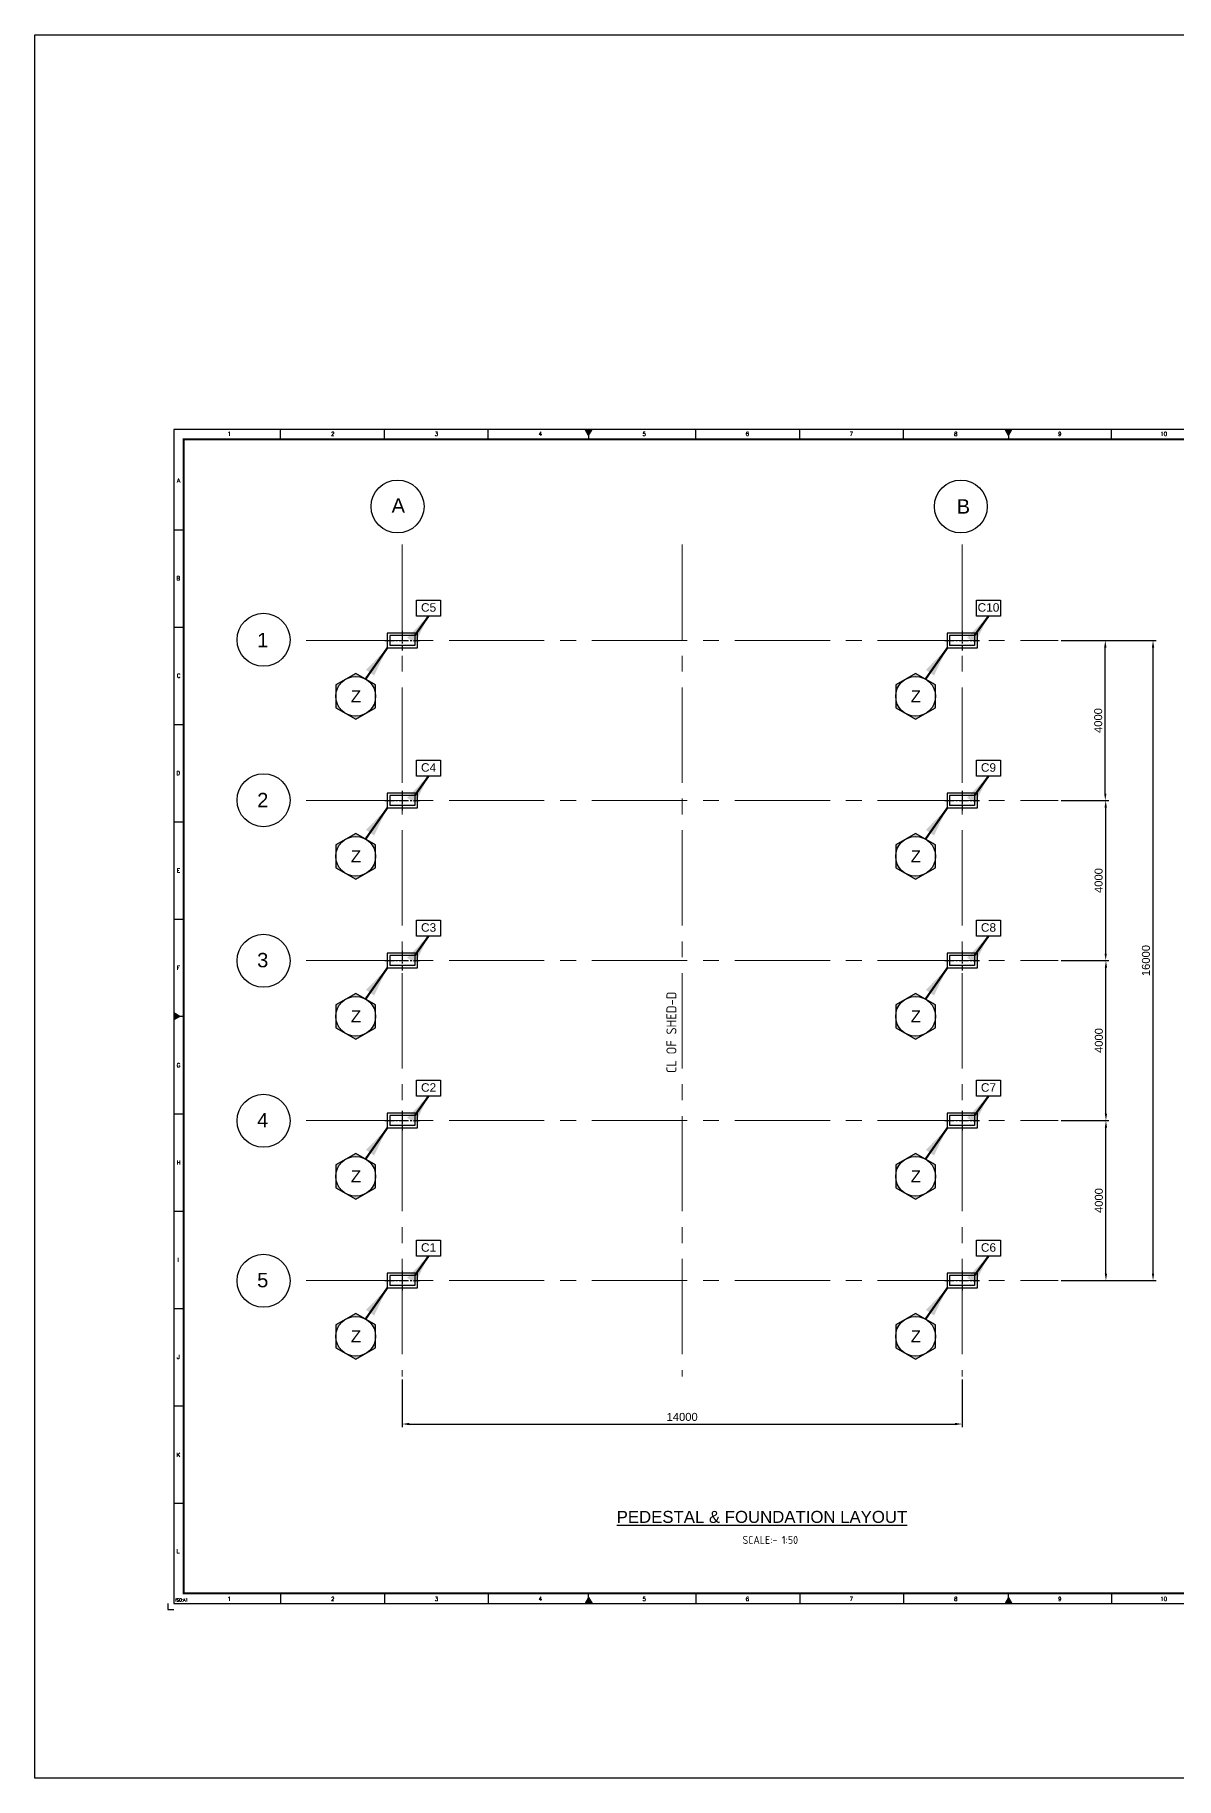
# Model space of a CAD drawing. Header units: millimetres. Extents: x -66 to 3621, y -1 to 3307.
# Drawn here: x -66 to 504, y 1737 to 2609 of the extents above; entities that cross this region are included whole.
import ezdxf
from ezdxf.enums import TextEntityAlignment as Align

# ---------------------------------------------------------------- set-up
doc = ezdxf.new("R2010")
doc.units = ezdxf.units.MM
doc.linetypes.add('CENTER2', pattern=[28.575, 19.05, -3.175, 3.175, -3.175])
doc.layers.add('BORDER', color=6, linetype='Continuous')
doc.styles.add('ACISOTS', font='isocp.shx')
doc.styles.add('ROMANS', font='romans.shx', dxfattribs={"width": 0.8})
doc.styles.get("Standard").update_dxf_attribs({"font": 'arial.ttf'})
doc.dimstyles.new('ISO-25', dxfattribs={"dimtxt": 4, "dimasz": 3.5, "dimexe": 1.5, "dimexo": 1.5, "dimgap": 1.5, "dimtad": 1, "dimtxsty": 'Standard', "dimcen": 0, "dimadec": 0, "dimazin": 0, "dimtfac": 1, "dimtmove": 0, "dimatfit": 3, "dimfxl": 1, "dimarcsym": 0})

# ---------------------------------------------------------------- blocks, each defined once
blk = doc.blocks.new('A1B')
at = {"layer": 'BORDER', "color": 1}
for p, q in [((56.44, 585), (56.44, 590)), ((56.44, 585), (56.44, 590)), ((108.38, 585), (108.38, 590)), ((108.38, 585), (108.38, 590)), ((160.31, 585), (160.31, 590)), ((160.31, 585), (160.31, 590)), ((264.19, 585), (264.19, 590)), ((316.12, 585), (316.12, 590)), ((368.06, 585), (368.06, 590)), ((471.94, 585), (471.94, 590)), ((3, 539.83), (8, 539.83)), ((3, 491.17), (8, 491.17)), ((3, 442.5), (8, 442.5)), ((3, 393.84), (8, 393.84)), ((3, 345.17), (8, 345.17)), ((3, 247.84), (8, 247.84)), ((3, 199.17), (8, 199.17)), ((3, 150.51), (8, 150.51)), ((3, 101.84), (8, 101.84)), ((3, 53.17), (8, 53.17)), ((56.44, 8), (56.44, 3)), ((108.38, 8), (108.38, 3)), ((160.31, 8), (160.31, 3)), ((264.19, 8), (264.19, 3)), ((316.12, 8), (316.12, 3)), ((368.06, 8), (368.06, 3)), ((471.94, 8), (471.94, 3))]:
    blk.add_line(p, q, dxfattribs=at)
at = {"layer": 'BORDER'}
for p, q in [((210.5, 587), (208.77, 590)), ((210.5, 590), (210.5, 585)), ((210.5, 587), (212.23, 590)), ((210.5, 588), (210.5, 585)), ((210.5, 588), (210.5, 585)), ((420.5, 587), (418.77, 590)), ((420.5, 590), (420.5, 585)), ((420.5, 587), (422.23, 590)), ((420.5, 588), (420.5, 585)), ((6, 296.5), (3, 298.23)), ((8, 296.5), (3, 296.5)), ((6, 296.5), (3, 294.77)), ((210.5, 6), (208.77, 3)), ((210.5, 5), (210.5, 8)), ((210.5, 5), (210.5, 8)), ((210.5, 3), (210.5, 8)), ((210.5, 6), (212.23, 3)), ((420.5, 6), (418.77, 3)), ((420.5, 5), (420.5, 8)), ((420.5, 3), (420.5, 8)), ((420.5, 6), (422.23, 3))]:
    blk.add_line(p, q, dxfattribs=at)
blk.add_lwpolyline([(837, 3), (837, 590), (3, 590), (3, 3)], close=True, dxfattribs=at)
at = {"layer": 'BORDER', "const_width": 1}
blk.add_lwpolyline([(8, 8), (832, 8), (832, 585), (8, 585)], close=True, dxfattribs=at)
at = {"layer": 'BORDER', "color": 1}
blk.add_lwpolyline([(0, 3), (0, 0), (3, 0)], dxfattribs=at)
at = {"layer": 'BORDER'}
for points in [[(212.23, 590), (208.77, 590), (210.5, 587)], [(422.23, 590), (418.77, 590), (420.5, 587)], [(3, 298.23), (3, 294.77), (6, 296.5)], [(212.23, 3), (208.77, 3), (210.5, 6)], [(422.23, 3), (418.77, 3), (420.5, 6)]]:
    blk.add_solid(points, dxfattribs=at)
at = {"layer": 'BORDER', "color": 1, "style": 'ROMANS'}
for s, height, p in [('1', 2, (30.81, 586.75)), ('2', 2, (82.56, 586.75)), ('3', 2, (134.41, 586.75)), ('4', 2, (186.37, 586.75)), ('5', 2, (238.32, 586.75)), ('6', 2, (289.89, 586.75)), ('7', 2, (341.88, 586.75)), ('8', 2, (394.13, 586.75)), ('9', 2, (446.1, 586.75)), ('10', 2, (498.13, 586.75)), ('A', 2, (5.48, 563.52)), ('B', 2, (5.35, 514.55)), ('C', 2, (5.49, 465.84)), ('D', 2, (5.25, 417.17)), ('E', 2, (5.39, 368.4)), ('F', 2, (5.34, 319.81)), ('G', 2, (5.44, 271.07)), ('H', 2, (5.43, 222.46)), ('I', 2, (5.31, 173.82)), ('J', 2, (5.33, 125.23)), ('K', 2, (5.38, 76.36)), ('L', 2, (5.2, 28.07)), ('ISO:A1', 1.5, (7.03, 4)), ('1', 2, (30.81, 4.25)), ('2', 2, (82.56, 4.25)), ('3', 2, (134.41, 4.25)), ('4', 2, (186.37, 4.25)), ('5', 2, (238.32, 4.25)), ('6', 2, (289.89, 4.25)), ('7', 2, (341.88, 4.25)), ('8', 2, (394.13, 4.25)), ('9', 2, (446.1, 4.25)), ('10', 2, (498.13, 4.25))]:
    blk.add_text(s, height=height, dxfattribs=at).set_placement(p, align=Align.CENTER)
blk = doc.blocks.new('A$7E96BF1438F6')
at = {"color": 3, "linetype": 'CENTER2'}
for p, q in [((34.8, 39.5), (34.8, 0)), ((0, 19.8), (69.5, 19.8))]:
    blk.add_line(p, q, dxfattribs=at)
for p, q in [((64.8, 34.8), (4.8, 34.8)), ((4.8, 34.8), (4.8, 4.8)), ((64.8, 4.8), (4.8, 4.8)), ((59.8, 29.8), (9.8, 29.8)), ((9.8, 29.8), (9.8, 9.8)), ((59.8, 9.8), (9.8, 9.8)), ((59.8, 29.8), (59.8, 9.8)), ((64.8, 34.8), (64.8, 4.8))]:
    blk.add_line(p, q)
blk = doc.blocks.new('*D5990')
at = {"color": 0, "lineweight": -2}
for p, q in [((446.79, 2066.15), (470.72, 2066.15)), ((469.22, 1989.65), (469.22, 2062.65)), ((446.79, 1986.15), (470.72, 1986.15))]:
    blk.add_line(p, q, dxfattribs=at)
at = {"color": 0}
for points in [[(469.81, 2062.65), (468.64, 2062.65), (469.22, 2066.15)], [(468.64, 1989.65), (469.81, 1989.65), (469.22, 1986.15)]]:
    blk.add_solid(points, dxfattribs=at)
at = {"layer": 'Defpoints', "color": 0}
for p in [(445.29, 2066.15), (469.22, 2066.15), (445.29, 1986.15)]:
    blk.add_point(p, dxfattribs=at)
at = {"color": 0, "insert": (465.68, 2026.15), "char_height": 4, "attachment_point": 5, "rotation": 90}
blk.add_mtext('4000', dxfattribs=at)
blk = doc.blocks.new('*D5991')
at = {"color": 0, "lineweight": -2}
for p, q in [((446.79, 2146.15), (470.72, 2146.15)), ((469.22, 2069.65), (469.22, 2142.65)), ((446.79, 2066.15), (470.72, 2066.15))]:
    blk.add_line(p, q, dxfattribs=at)
at = {"color": 0}
for points in [[(469.81, 2142.65), (468.64, 2142.65), (469.22, 2146.15)], [(468.64, 2069.65), (469.81, 2069.65), (469.22, 2066.15)]]:
    blk.add_solid(points, dxfattribs=at)
at = {"layer": 'Defpoints', "color": 0}
for p in [(445.29, 2146.15), (469.22, 2146.15), (445.29, 2066.15)]:
    blk.add_point(p, dxfattribs=at)
at = {"color": 0, "insert": (465.68, 2106.15), "char_height": 4, "attachment_point": 5, "rotation": 90}
blk.add_mtext('4000', dxfattribs=at)
blk = doc.blocks.new('*D5992')
at = {"color": 0, "lineweight": -2}
for p, q in [((446.79, 2226.15), (470.6, 2226.15)), ((469.1, 2149.65), (469.1, 2222.65)), ((446.79, 2146.15), (470.6, 2146.15))]:
    blk.add_line(p, q, dxfattribs=at)
at = {"color": 0}
for points in [[(469.68, 2222.65), (468.52, 2222.65), (469.1, 2226.15)], [(468.52, 2149.65), (469.68, 2149.65), (469.1, 2146.15)]]:
    blk.add_solid(points, dxfattribs=at)
at = {"layer": 'Defpoints', "color": 0}
for p in [(445.29, 2226.15), (469.1, 2226.15), (445.29, 2146.15)]:
    blk.add_point(p, dxfattribs=at)
at = {"color": 0, "insert": (465.56, 2186.15), "char_height": 4, "attachment_point": 5, "rotation": 90}
blk.add_mtext('4000', dxfattribs=at)
blk = doc.blocks.new('*D5993')
at = {"color": 0, "lineweight": -2}
for p, q in [((446.79, 2306.15), (470.41, 2306.15)), ((468.91, 2229.65), (468.91, 2302.65)), ((446.79, 2226.15), (470.41, 2226.15))]:
    blk.add_line(p, q, dxfattribs=at)
at = {"color": 0}
for points in [[(469.49, 2302.65), (468.33, 2302.65), (468.91, 2306.15)], [(468.33, 2229.65), (469.49, 2229.65), (468.91, 2226.15)]]:
    blk.add_solid(points, dxfattribs=at)
at = {"layer": 'Defpoints', "color": 0}
for p in [(445.29, 2306.15), (468.91, 2306.15), (445.29, 2226.15)]:
    blk.add_point(p, dxfattribs=at)
at = {"color": 0, "insert": (465.37, 2266.15), "char_height": 4, "attachment_point": 5, "rotation": 90}
blk.add_mtext('4000', dxfattribs=at)
blk = doc.blocks.new('*D5994')
at = {"color": 0, "lineweight": -2}
for p, q in [((117.29, 1936.65), (117.29, 1912.93)), ((397.29, 1936.65), (397.29, 1912.93)), ((120.79, 1914.43), (393.79, 1914.43))]:
    blk.add_line(p, q, dxfattribs=at)
at = {"color": 0}
for points in [[(120.79, 1915.01), (120.79, 1913.85), (117.29, 1914.43)], [(393.79, 1913.85), (393.79, 1915.01), (397.29, 1914.43)]]:
    blk.add_solid(points, dxfattribs=at)
at = {"layer": 'Defpoints', "color": 0}
for p in [(117.29, 1938.15), (397.29, 1938.15), (397.29, 1914.43)]:
    blk.add_point(p, dxfattribs=at)
at = {"color": 0, "insert": (257.29, 1917.97), "char_height": 4, "attachment_point": 5}
blk.add_mtext('14000', dxfattribs=at)
blk = doc.blocks.new('*D5995')
at = {"color": 0, "lineweight": -2}
for p, q in [((446.79, 2306.15), (494.27, 2306.15)), ((492.77, 1989.65), (492.77, 2302.65)), ((446.79, 1986.15), (494.27, 1986.15))]:
    blk.add_line(p, q, dxfattribs=at)
at = {"color": 0}
for points in [[(493.35, 2302.65), (492.19, 2302.65), (492.77, 2306.15)], [(492.19, 1989.65), (493.35, 1989.65), (492.77, 1986.15)]]:
    blk.add_solid(points, dxfattribs=at)
at = {"layer": 'Defpoints', "color": 0}
for p in [(445.29, 2306.15), (492.77, 2306.15), (445.29, 1986.15)]:
    blk.add_point(p, dxfattribs=at)
at = {"color": 0, "insert": (489.23, 2146.15), "char_height": 4, "attachment_point": 5, "rotation": 90}
blk.add_mtext('16000', dxfattribs=at)

msp = doc.modelspace()

# ---------------------------------------------------------------- hatches: boundary and pattern name
at = {"transparency": 33554687}
h = msp.add_hatch(color=256, dxfattribs=at)
h.dxf.hatch_style = 1
h.paths.add_polyline_path([(103.96824, 2278.26032), (103.96824, 2283.99247), (99.00406, 2286.85854, -0.267949192)])
h.paths.add_polyline_path([(99.00406, 2269.66211), (103.96824, 2272.52818), (103.96824, 2278.26032, -0.267949192)])
h.paths.add_polyline_path([(89.07569, 2269.66211), (94.03987, 2266.79604), (99.00406, 2269.66211, -0.267949192)])
h.paths.add_polyline_path([(84.11151, 2278.26032), (84.11151, 2272.52818), (89.07569, 2269.66211, -0.267949192)])
h.paths.add_polyline_path([(89.07569, 2286.85854), (84.11151, 2283.99247), (84.11151, 2278.26032, -0.267949192)])
h.paths.add_polyline_path([(99.00406, 2286.85854), (94.03987, 2289.72461), (89.07569, 2286.85854, -0.267949192)])
h = msp.add_hatch(color=256, dxfattribs=at)
h.dxf.hatch_style = 1
h.paths.add_polyline_path([(383.96824, 2278.26032), (383.96824, 2283.99247), (379.00406, 2286.85854, -0.267949192)])
h.paths.add_polyline_path([(379.00406, 2269.66211), (383.96824, 2272.52818), (383.96824, 2278.26032, -0.267949192)])
h.paths.add_polyline_path([(369.07569, 2269.66211), (374.03987, 2266.79604), (379.00406, 2269.66211, -0.267949192)])
h.paths.add_polyline_path([(364.11151, 2278.26032), (364.11151, 2272.52818), (369.07569, 2269.66211, -0.267949192)])
h.paths.add_polyline_path([(369.07569, 2286.85854), (364.11151, 2283.99247), (364.11151, 2278.26032, -0.267949192)])
h.paths.add_polyline_path([(379.00406, 2286.85854), (374.03987, 2289.72461), (369.07569, 2286.85854, -0.267949192)])
h = msp.add_hatch(color=256, dxfattribs=at)
h.dxf.hatch_style = 1
h.paths.add_polyline_path([(103.96824, 2198.26032), (103.96824, 2203.99247), (99.00406, 2206.85854, -0.267949192)])
h.paths.add_polyline_path([(99.00406, 2189.66211), (103.96824, 2192.52818), (103.96824, 2198.26032, -0.267949192)])
h.paths.add_polyline_path([(89.07569, 2189.66211), (94.03987, 2186.79604), (99.00406, 2189.66211, -0.267949192)])
h.paths.add_polyline_path([(84.11151, 2198.26032), (84.11151, 2192.52818), (89.07569, 2189.66211, -0.267949192)])
h.paths.add_polyline_path([(89.07569, 2206.85854), (84.11151, 2203.99247), (84.11151, 2198.26032, -0.267949192)])
h.paths.add_polyline_path([(99.00406, 2206.85854), (94.03987, 2209.72461), (89.07569, 2206.85854, -0.267949192)])
h = msp.add_hatch(color=256, dxfattribs=at)
h.dxf.hatch_style = 1
h.paths.add_polyline_path([(383.96824, 2198.26032), (383.96824, 2203.99247), (379.00406, 2206.85854, -0.267949192)])
h.paths.add_polyline_path([(379.00406, 2189.66211), (383.96824, 2192.52818), (383.96824, 2198.26032, -0.267949192)])
h.paths.add_polyline_path([(369.07569, 2189.66211), (374.03987, 2186.79604), (379.00406, 2189.66211, -0.267949192)])
h.paths.add_polyline_path([(364.11151, 2198.26032), (364.11151, 2192.52818), (369.07569, 2189.66211, -0.267949192)])
h.paths.add_polyline_path([(369.07569, 2206.85854), (364.11151, 2203.99247), (364.11151, 2198.26032, -0.267949192)])
h.paths.add_polyline_path([(379.00406, 2206.85854), (374.03987, 2209.72461), (369.07569, 2206.85854, -0.267949192)])
h = msp.add_hatch(color=256, dxfattribs=at)
h.dxf.hatch_style = 1
h.paths.add_polyline_path([(103.96824, 2118.26032), (103.96824, 2123.99247), (99.00406, 2126.85854, -0.267949192)])
h.paths.add_polyline_path([(99.00406, 2109.66211), (103.96824, 2112.52818), (103.96824, 2118.26032, -0.267949192)])
h.paths.add_polyline_path([(89.07569, 2109.66211), (94.03987, 2106.79604), (99.00406, 2109.66211, -0.267949192)])
h.paths.add_polyline_path([(84.11151, 2118.26032), (84.11151, 2112.52818), (89.07569, 2109.66211, -0.267949192)])
h.paths.add_polyline_path([(89.07569, 2126.85854), (84.11151, 2123.99247), (84.11151, 2118.26032, -0.267949192)])
h.paths.add_polyline_path([(99.00406, 2126.85854), (94.03987, 2129.72461), (89.07569, 2126.85854, -0.267949192)])
h = msp.add_hatch(color=256, dxfattribs=at)
h.dxf.hatch_style = 1
h.paths.add_polyline_path([(383.96824, 2118.26032), (383.96824, 2123.99247), (379.00406, 2126.85854, -0.267949192)])
h.paths.add_polyline_path([(379.00406, 2109.66211), (383.96824, 2112.52818), (383.96824, 2118.26032, -0.267949192)])
h.paths.add_polyline_path([(369.07569, 2109.66211), (374.03987, 2106.79604), (379.00406, 2109.66211, -0.267949192)])
h.paths.add_polyline_path([(364.11151, 2118.26032), (364.11151, 2112.52818), (369.07569, 2109.66211, -0.267949192)])
h.paths.add_polyline_path([(369.07569, 2126.85854), (364.11151, 2123.99247), (364.11151, 2118.26032, -0.267949192)])
h.paths.add_polyline_path([(379.00406, 2126.85854), (374.03987, 2129.72461), (369.07569, 2126.85854, -0.267949192)])
h = msp.add_hatch(color=256, dxfattribs=at)
h.dxf.hatch_style = 1
h.paths.add_polyline_path([(103.96824, 2038.26032), (103.96824, 2043.99247), (99.00406, 2046.85854, -0.267949192)])
h.paths.add_polyline_path([(99.00406, 2029.66211), (103.96824, 2032.52818), (103.96824, 2038.26032, -0.267949192)])
h.paths.add_polyline_path([(89.07569, 2029.66211), (94.03987, 2026.79604), (99.00406, 2029.66211, -0.267949192)])
h.paths.add_polyline_path([(84.11151, 2038.26032), (84.11151, 2032.52818), (89.07569, 2029.66211, -0.267949192)])
h.paths.add_polyline_path([(89.07569, 2046.85854), (84.11151, 2043.99247), (84.11151, 2038.26032, -0.267949192)])
h.paths.add_polyline_path([(99.00406, 2046.85854), (94.03987, 2049.72461), (89.07569, 2046.85854, -0.267949192)])
h = msp.add_hatch(color=256, dxfattribs=at)
h.dxf.hatch_style = 1
h.paths.add_polyline_path([(383.96824, 2038.26032), (383.96824, 2043.99247), (379.00406, 2046.85854, -0.267949192)])
h.paths.add_polyline_path([(379.00406, 2029.66211), (383.96824, 2032.52818), (383.96824, 2038.26032, -0.267949192)])
h.paths.add_polyline_path([(369.07569, 2029.66211), (374.03987, 2026.79604), (379.00406, 2029.66211, -0.267949192)])
h.paths.add_polyline_path([(364.11151, 2038.26032), (364.11151, 2032.52818), (369.07569, 2029.66211, -0.267949192)])
h.paths.add_polyline_path([(369.07569, 2046.85854), (364.11151, 2043.99247), (364.11151, 2038.26032, -0.267949192)])
h.paths.add_polyline_path([(379.00406, 2046.85854), (374.03987, 2049.72461), (369.07569, 2046.85854, -0.267949192)])
h = msp.add_hatch(color=256, dxfattribs=at)
h.dxf.hatch_style = 1
h.paths.add_polyline_path([(103.96824, 1958.26032), (103.96824, 1963.99247), (99.00406, 1966.85854, -0.267949192)])
h.paths.add_polyline_path([(99.00406, 1949.66211), (103.96824, 1952.52818), (103.96824, 1958.26032, -0.267949192)])
h.paths.add_polyline_path([(89.07569, 1949.66211), (94.03987, 1946.79604), (99.00406, 1949.66211, -0.267949192)])
h.paths.add_polyline_path([(84.11151, 1958.26032), (84.11151, 1952.52818), (89.07569, 1949.66211, -0.267949192)])
h.paths.add_polyline_path([(89.07569, 1966.85854), (84.11151, 1963.99247), (84.11151, 1958.26032, -0.267949192)])
h.paths.add_polyline_path([(99.00406, 1966.85854), (94.03987, 1969.72461), (89.07569, 1966.85854, -0.267949192)])
h = msp.add_hatch(color=256, dxfattribs=at)
h.dxf.hatch_style = 1
h.paths.add_polyline_path([(383.96824, 1958.26032), (383.96824, 1963.99247), (379.00406, 1966.85854, -0.267949192)])
h.paths.add_polyline_path([(379.00406, 1949.66211), (383.96824, 1952.52818), (383.96824, 1958.26032, -0.267949192)])
h.paths.add_polyline_path([(369.07569, 1949.66211), (374.03987, 1946.79604), (379.00406, 1949.66211, -0.267949192)])
h.paths.add_polyline_path([(364.11151, 1958.26032), (364.11151, 1952.52818), (369.07569, 1949.66211, -0.267949192)])
h.paths.add_polyline_path([(369.07569, 1966.85854), (364.11151, 1963.99247), (364.11151, 1958.26032, -0.267949192)])
h.paths.add_polyline_path([(379.00406, 1966.85854), (374.03987, 1969.72461), (369.07569, 1966.85854, -0.267949192)])

# ---------------------------------------------------------------- linework, layer by layer
at = {"color": 3, "linetype": 'CENTER2', "lineweight": 0, "ltscale": 2.5}
for p, q in [((117.29171, 2354.14874), (117.29171, 1938.14874)), ((257.29171, 2354.14874), (257.29171, 1938.14874)), ((397.29171, 2354.14874), (397.29171, 1938.14874)), ((69.29171, 2306.14874), (445.29171, 2306.14874)), ((69.29171, 2226.14874), (445.29171, 2226.14874)), ((69.29171, 2146.14874), (445.29171, 2146.14874)), ((69.29171, 2066.14874), (445.29171, 2066.14874)), ((69.29171, 1986.14874), (445.29171, 1986.14874))]:
    msp.add_line(p, q, dxfattribs=at)
for points in [[(-66.42426, 2608.97002), (1917.17851, 2608.97002), (1917.17851, 1737.38699), (-66.42426, 1737.38699)], [(136.42341, 2318.41321), (124.42341, 2318.41321), (124.42341, 2326.41321), (136.42341, 2326.41321)], [(416.42341, 2318.41321), (404.42341, 2318.41321), (404.42341, 2326.41321), (416.42341, 2326.41321)], [(94.03987, 2266.79604), (103.96824, 2272.52818), (103.96824, 2283.99247), (94.03987, 2289.72461), (84.11151, 2283.99247), (84.11151, 2272.52818)], [(374.03987, 2266.79604), (383.96824, 2272.52818), (383.96824, 2283.99247), (374.03987, 2289.72461), (364.11151, 2283.99247), (364.11151, 2272.52818)], [(136.42341, 2238.41321), (124.42341, 2238.41321), (124.42341, 2246.41321), (136.42341, 2246.41321)], [(416.42341, 2238.41321), (404.42341, 2238.41321), (404.42341, 2246.41321), (416.42341, 2246.41321)], [(94.03987, 2186.79604), (103.96824, 2192.52818), (103.96824, 2203.99247), (94.03987, 2209.72461), (84.11151, 2203.99247), (84.11151, 2192.52818)], [(374.03987, 2186.79604), (383.96824, 2192.52818), (383.96824, 2203.99247), (374.03987, 2209.72461), (364.11151, 2203.99247), (364.11151, 2192.52818)], [(136.42341, 2158.41321), (124.42341, 2158.41321), (124.42341, 2166.41321), (136.42341, 2166.41321)], [(416.42341, 2158.41321), (404.42341, 2158.41321), (404.42341, 2166.41321), (416.42341, 2166.41321)], [(94.03987, 2106.79604), (103.96824, 2112.52818), (103.96824, 2123.99247), (94.03987, 2129.72461), (84.11151, 2123.99247), (84.11151, 2112.52818)], [(374.03987, 2106.79604), (383.96824, 2112.52818), (383.96824, 2123.99247), (374.03987, 2129.72461), (364.11151, 2123.99247), (364.11151, 2112.52818)], [(136.42341, 2078.41321), (124.42341, 2078.41321), (124.42341, 2086.41321), (136.42341, 2086.41321)], [(416.42341, 2078.41321), (404.42341, 2078.41321), (404.42341, 2086.41321), (416.42341, 2086.41321)], [(94.03987, 2026.79604), (103.96824, 2032.52818), (103.96824, 2043.99247), (94.03987, 2049.72461), (84.11151, 2043.99247), (84.11151, 2032.52818)], [(374.03987, 2026.79604), (383.96824, 2032.52818), (383.96824, 2043.99247), (374.03987, 2049.72461), (364.11151, 2043.99247), (364.11151, 2032.52818)], [(136.42341, 1998.41321), (124.42341, 1998.41321), (124.42341, 2006.41321), (136.42341, 2006.41321)], [(416.42341, 1998.41321), (404.42341, 1998.41321), (404.42341, 2006.41321), (416.42341, 2006.41321)], [(94.03987, 1946.79604), (103.96824, 1952.52818), (103.96824, 1963.99247), (94.03987, 1969.72461), (84.11151, 1963.99247), (84.11151, 1952.52818)], [(374.03987, 1946.79604), (383.96824, 1952.52818), (383.96824, 1963.99247), (374.03987, 1969.72461), (364.11151, 1963.99247), (364.11151, 1952.52818)]]:
    msp.add_lwpolyline(points, close=True)
for centre, radius in [((114.97505, 2373.17129), 13.23782), ((396.66035, 2373.17129), 13.23782), ((47.95687, 2306.54918), 13.23782), ((94.03987, 2278.26032), 9.92836), ((374.03987, 2278.26032), 9.92836), ((47.95687, 2226.3008), 13.23782), ((94.03987, 2198.26032), 9.92836), ((374.03987, 2198.26032), 9.92836), ((47.95687, 2146.05242), 13.23782), ((94.03987, 2118.26032), 9.92836), ((374.03987, 2118.26032), 9.92836), ((47.95687, 2066.05242), 13.23782), ((94.03987, 2038.26032), 9.92836), ((374.03987, 2038.26032), 9.92836), ((47.95687, 1986.05242), 13.23782), ((94.03987, 1958.26032), 9.92836), ((374.03987, 1958.26032), 9.92836)]:
    msp.add_circle(centre, radius)

# ---------------------------------------------------------------- block references
msp.add_blockref('A1B', (0, 1821.72715))
at = {"xscale": 0.25, "yscale": 0.25, "zscale": 0.25}
for p in [(108.59989, 2301.20691), (388.59989, 2301.20691), (108.59989, 2221.20691), (388.59989, 2221.20691), (108.59989, 2141.20691), (388.59989, 2141.20691), (108.59989, 2061.20691), (388.59989, 2061.20691), (108.59989, 1981.20691), (388.59989, 1981.20691)]:
    msp.add_blockref('A$7E96BF1438F6', p, dxfattribs=at)

# ---------------------------------------------------------------- texts
at = {"color": 130}
for s, height, p in [('A', 7.2, (115.3345, 2373.64974)), ('Z', 6, (94.17254, 2278.29284)), ('Z', 6, (374.17254, 2278.29284)), ('Z', 6, (94.17254, 2198.29284)), ('Z', 6, (374.17254, 2198.29284)), ('Z', 6, (94.17254, 2118.29284)), ('Z', 6, (374.17254, 2118.29284)), ('Z', 6, (94.17254, 2038.29284)), ('Z', 6, (374.17254, 2038.29284)), ('Z', 6, (94.17254, 1958.29284)), ('Z', 6, (374.17254, 1958.29284))]:
    msp.add_text(s, height=height, dxfattribs=at).set_placement(p, align=Align.MIDDLE_CENTER)
for s, height, p in [('B', 7.2, (394.55818, 2373.20557)), ('1', 7.2, (44.74712, 2306.38922)), ('2', 7.2, (44.74712, 2226.38922)), ('3', 7.2, (44.74712, 2146.38922)), ('4', 7.2, (44.74712, 2066.38922)), ('5', 7.2, (44.74712, 1986.38922)), ('%%UPEDESTAL & FOUNDATION LAYOUT', 6, (224.55185, 1868.00202))]:
    msp.add_text(s, height=height, dxfattribs=at).set_placement(p, align=Align.MIDDLE_LEFT)
at = {"color": 3}
for s, p in [('C5', (130.47596, 2322.68918)), ('C10', (410.47596, 2322.68918)), ('C4', (130.47596, 2242.68918)), ('C9', (410.47596, 2242.68918)), ('C3', (130.47596, 2162.68918)), ('C8', (410.47596, 2162.68918)), ('C2', (130.47596, 2082.68918)), ('C7', (410.47596, 2082.68918)), ('C1', (130.47596, 2002.68918)), ('C6', (410.47596, 2002.68918))]:
    msp.add_text(s, height=4.25, dxfattribs=at).set_placement(p, align=Align.MIDDLE_CENTER)
at = {"insert": (251.9283, 2110.26517), "char_height": 5, "attachment_point": 5, "rotation": 90, "style": 'ACISOTS'}
msp.add_mtext('CL OF SHED-D', dxfattribs=at)
at = {"insert": (301.36718, 1856.46912), "char_height": 4, "attachment_point": 5, "style": 'ACISOTS'}
msp.add_mtext('SCALE:- 1:50', dxfattribs=at)

# ---------------------------------------------------------------- dimensions: what is measured, and where the dimension line sits
for base, p1, p2, picture, middle in [((468.90863, 2306.14874), (445.29171, 2226.14874), (445.29171, 2306.14874), '*D5993', (465.36634, 2266.14874)), ((492.77158, 2306.14874), (445.29171, 1986.14874), (445.29171, 2306.14874), '*D5995', (489.22929, 2146.14874)), ((469.09893, 2226.14874), (445.29171, 2146.14874), (445.29171, 2226.14874), '*D5992', (465.55663, 2186.14874)), ((469.22389, 2146.14874), (445.29171, 2066.14874), (445.29171, 2146.14874), '*D5991', (465.6816, 2106.14874)), ((469.22389, 2066.14874), (445.29171, 1986.14874), (445.29171, 2066.14874), '*D5990', (465.6816, 2026.14874))]:
    dim = msp.add_linear_dim(base=base, p1=p1, p2=p2, angle=90, dimstyle='ISO-25', override={"dimtxt": 4, "dimlfac": 50})
    dim.commit()
    dim.dimension.update_dxf_attribs({"geometry": picture, "text_midpoint": middle})
dim = msp.add_linear_dim(base=(397.29171, 1914.43064), p1=(117.29171, 1938.14874), p2=(397.29171, 1938.14874), dimstyle='ISO-25', override={"dimlfac": 50})
dim.commit()
dim.dimension.update_dxf_attribs({"geometry": '*D5994', "text_midpoint": (257.29171, 1917.97293)})

# ---------------------------------------------------------------- leaders
for points in [[(130.42341, 2318.41321), (123.54171, 2308.64874)], [(410.42341, 2318.41321), (403.54171, 2308.64874)], [(109.79171, 2302.39874), (99.00406, 2286.85854)], [(389.79171, 2302.39874), (379.00406, 2286.85854)], [(130.42341, 2238.41321), (123.54171, 2228.64874)], [(410.42341, 2238.41321), (403.54171, 2228.64874)], [(109.79171, 2222.39874), (99.00406, 2206.85854)], [(389.79171, 2222.39874), (379.00406, 2206.85854)], [(130.42341, 2158.41321), (123.54171, 2148.64874)], [(410.42341, 2158.41321), (403.54171, 2148.64874)], [(109.79171, 2142.39874), (99.00406, 2126.85854)], [(389.79171, 2142.39874), (379.00406, 2126.85854)], [(130.42341, 2078.41321), (123.54171, 2068.64874)], [(410.42341, 2078.41321), (403.54171, 2068.64874)], [(109.79171, 2062.39874), (99.00406, 2046.85854)], [(389.79171, 2062.39874), (379.00406, 2046.85854)], [(130.42341, 1998.41321), (123.54171, 1988.64874)], [(410.42341, 1998.41321), (403.54171, 1988.64874)], [(109.79171, 1982.39874), (99.00406, 1966.85854)], [(389.79171, 1982.39874), (379.00406, 1966.85854)]]:
    msp.add_leader(points, dimstyle='ISO-25', override={"dimtxt": 4, "dimasz": 15, "dimgap": 1.5, "dimtad": 1, "dimclrd": 0, "dimlwd": 65534})

doc.saveas('drawing.dxf')
